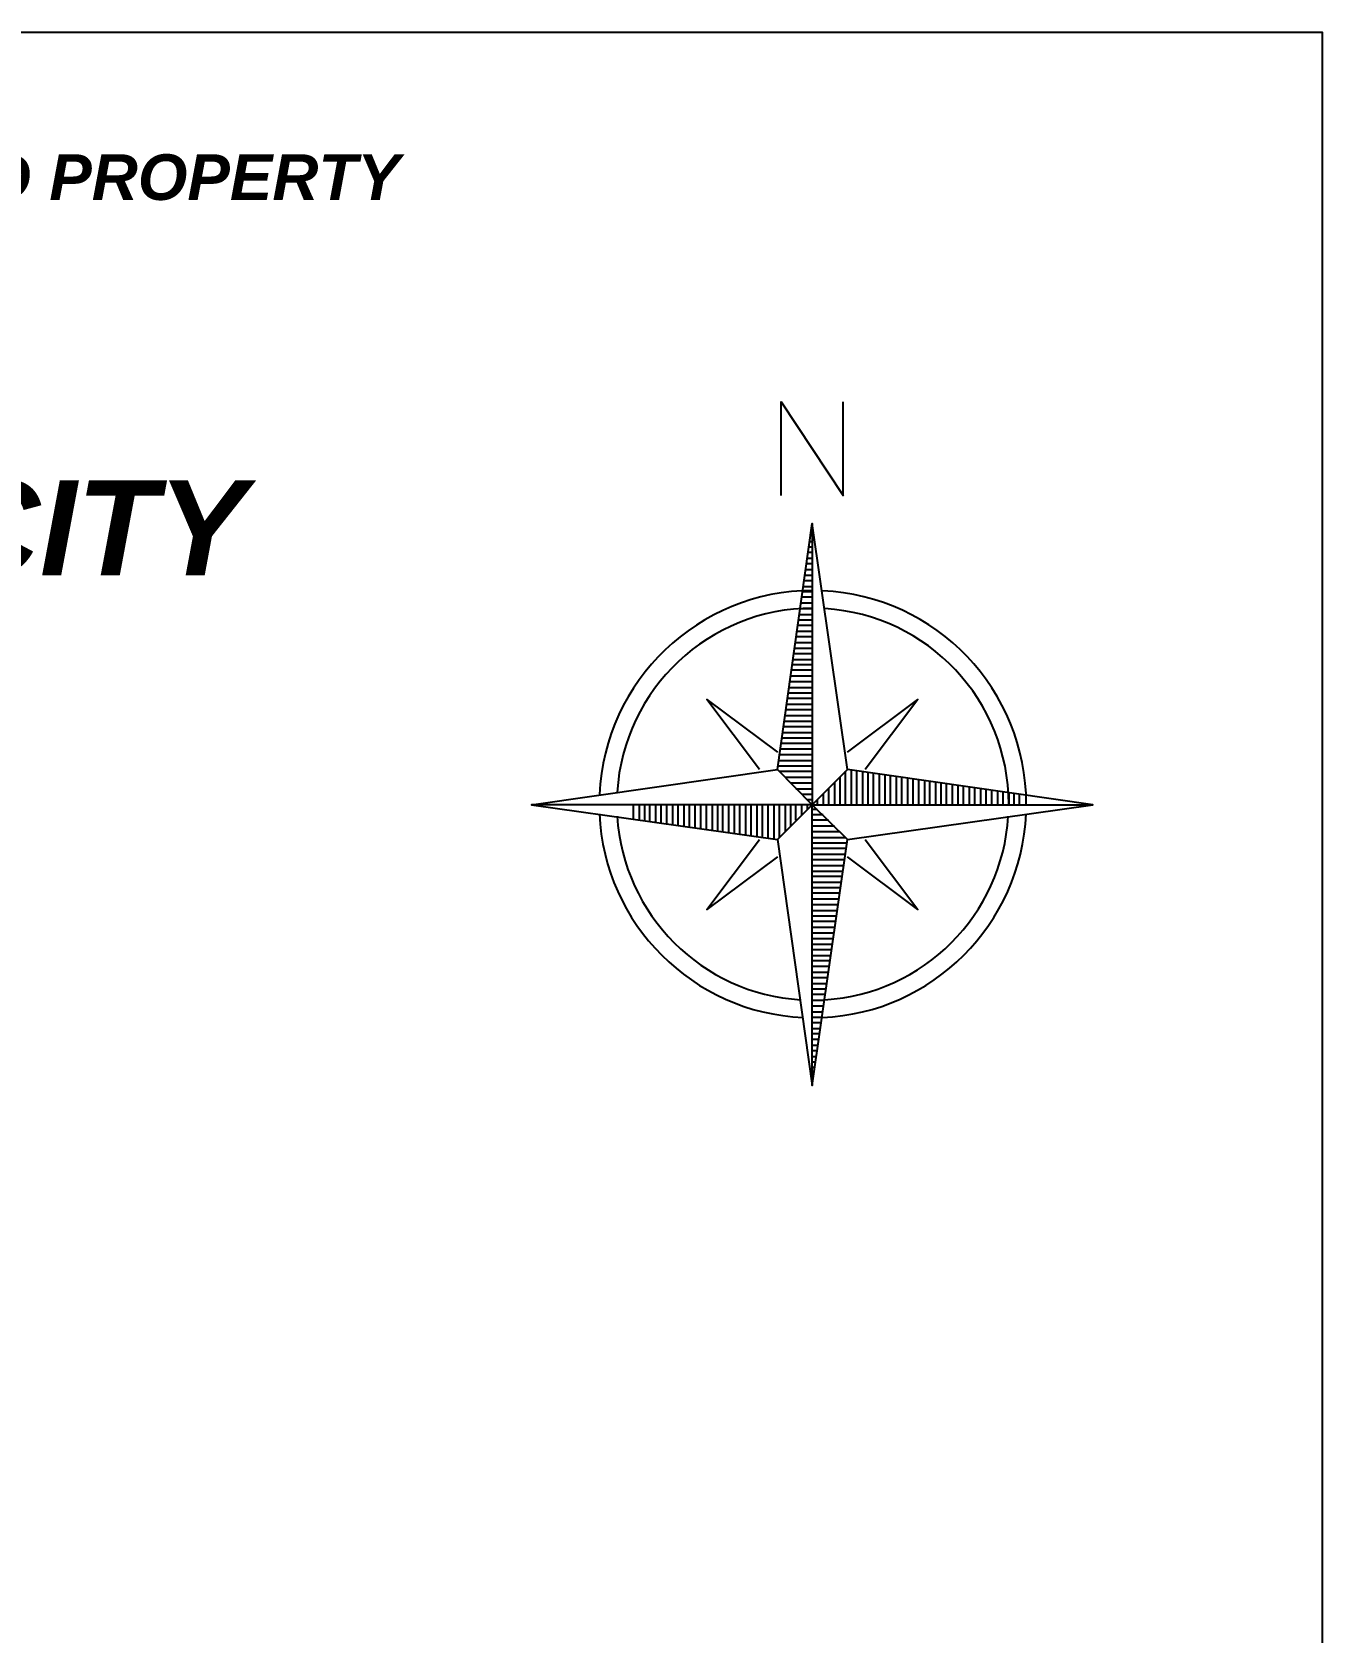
# Model space of a CAD drawing. Header units: millimetres. Extents: x 2359 to 301137, y 976657 to 981112.
# Drawn here: x 300046 to 301101, y 979803 to 981112 of the extents above; entities that cross this region are included whole.
import ezdxf

# ---------------------------------------------------------------- set-up
doc = ezdxf.new("R2010")
doc.units = ezdxf.units.MM
doc.header["$MEASUREMENT"] = 0
for name, color, linetype in [('DESIGNNN', 7, 'Continuous'), ('PDF2_PDF_0', 1, 'Continuous'), ('PDF2_TEXT', 7, 'Continuous')]:
    doc.layers.add(name, color=color, linetype=linetype)
doc.styles.add('PDF Arial Bold Italic', font='arialbi.ttf')

msp = doc.modelspace()

# ---------------------------------------------------------------- linework, layer by layer
at = {"layer": 'DESIGNNN', "color": 7}
msp.add_lwpolyline([(297950.96213, 981111.86539), (301100.96213, 981111.86539), (301100.96213, 976656.86539), (297950.96213, 976656.86539)], close=True, dxfattribs=at)
at = {"layer": 'PDF2_PDF_0', "color": 7, "lineweight": 25}
for points in [[(300658.52175, 980732.87247), (300658.52175, 980809.33616), (300709.30518, 980732.87247), (300709.30518, 980809.33616)], [(300454.23385, 980479.82093), (300655.63633, 980451.25525), (300683.91346, 980250.14132), (300712.76769, 980451.25525), (300913.59308, 980479.82093), (300712.76769, 980508.67516), (300683.91346, 980709.78909), (300683.91346, 980479.82093), (300454.23385, 980479.82093), (300655.63633, 980508.67516), (300683.91346, 980709.78909)], [(300682.47075, 980699.97866), (300683.91346, 980699.97866)], [(300683.33638, 980704.59533), (300683.91346, 980704.59533)], [(300683.91346, 980709.50055), (300683.91346, 980709.50055)], [(300680.45096, 980686.41717), (300683.91346, 980686.41717)], [(300681.60513, 980690.74531), (300683.91346, 980690.74531)], [(300681.89367, 980695.07344), (300683.91346, 980695.07344)], [(300679.58533, 980677.18382), (300683.91346, 980677.18382)], [(300680.16241, 980681.51196), (300683.91346, 980681.51196)], [(300677.56553, 980663.33379), (300683.91346, 980663.33379)], [(300678.14262, 980667.66193), (300683.91346, 980667.66193)], [(300678.43116, 980672.2786), (300683.91346, 980672.2786)], [(300675.54574, 980649.77231), (300683.91346, 980649.77231)], [(300676.12282, 980654.10044), (300683.91346, 980654.10044)], [(300676.69991, 980658.42858), (300683.91346, 980658.42858)], [(300673.81449, 980635.3452), (300683.91346, 980635.3452)], [(300674.10303, 980640.25042), (300683.91346, 980640.25042)], [(300674.68011, 980644.86709), (300683.91346, 980644.86709)], [(300671.79469, 980621.78371), (300683.91346, 980621.78371)], [(300672.08323, 980626.68893), (300683.91346, 980626.68893)], [(300672.66032, 980631.01706), (300683.91346, 980631.01706)], [(300669.77489, 980607.93369), (300683.91346, 980607.93369)], [(300670.35198, 980612.55036), (300683.91346, 980612.55036)], [(300670.64052, 980617.45558), (300683.91346, 980617.45558)], [(300667.7551, 980594.3722), (300683.91346, 980594.3722)], [(300668.33218, 980598.70033), (300683.91346, 980598.70033)], [(300668.90927, 980603.60555), (300683.91346, 980603.60555)], [(300666.31239, 980585.13885), (300683.91346, 980585.13885)], [(300666.88947, 980590.04407), (300683.91346, 980590.04407)], [(300664.29259, 980571.28882), (300683.91346, 980571.28882)], [(300664.86968, 980575.61696), (300683.91346, 980575.61696)], [(300665.7353, 980580.52217), (300683.91346, 980580.52217)], [(300640.92067, 980508.67516), (300597.63934, 980565.80652), (300655.63633, 980522.81373)], [(300662.2728, 980557.72734), (300683.91346, 980557.72734)], [(300662.84988, 980562.05547), (300683.91346, 980562.05547)], [(300664.00405, 980566.96069), (300683.91346, 980566.96069)], [(300712.76769, 980522.81373), (300770.18759, 980565.80652), (300727.1948, 980508.67516)], [(300660.54154, 980543.87731), (300683.91346, 980543.87731)], [(300660.83009, 980548.20544), (300683.91346, 980548.20544)], [(300661.98425, 980552.82212), (300683.91346, 980552.82212)], [(300658.52175, 980530.02728), (300683.91346, 980530.02728)], [(300659.09883, 980534.64396), (300683.91346, 980534.64396)], [(300659.38737, 980538.97209), (300683.91346, 980538.97209)], [(300656.50195, 980515.88871), (300683.91346, 980515.88871)], [(300657.07904, 980520.79393), (300683.91346, 980520.79393)], [(300657.65612, 980525.41061), (300683.91346, 980525.41061)], [(300655.63633, 980511.56058), (300683.91346, 980511.56058)], [(300655.63633, 980451.25525), (300683.91346, 980479.82093), (300655.63633, 980508.67516)], [(300657.07904, 980507.23245), (300683.91346, 980507.23245)], [(300712.76769, 980451.25525), (300683.91346, 980479.82093), (300712.76769, 980508.67516)], [(300710.74789, 980507.23245), (300710.74789, 980479.82093)], [(300715.65311, 980508.09807), (300715.65311, 980479.82093)], [(300720.26979, 980507.52099), (300720.26979, 980479.82093)], [(300725.175, 980507.23245), (300725.175, 980479.82093)], [(300729.50314, 980506.07828), (300729.50314, 980479.82093)], [(300733.83127, 980505.78974), (300733.83127, 980479.82093)], [(300738.73649, 980505.21265), (300738.73649, 980479.82093)], [(300743.35316, 980504.34702), (300743.35316, 980479.82093)], [(300747.6813, 980503.76994), (300747.6813, 980479.82093)], [(300752.58652, 980503.19286), (300752.58652, 980479.82093)], [(300661.98425, 980502.32723), (300683.91346, 980502.32723)], [(300666.31239, 980497.71055), (300683.91346, 980497.71055)], [(300670.64052, 980492.80534), (300683.91346, 980492.80534)], [(300697.18641, 980492.80534), (300697.18641, 980479.82093)], [(300702.09162, 980497.71055), (300702.09162, 980479.82093)], [(300706.41976, 980502.32723), (300706.41976, 980479.82093)], [(300756.91465, 980502.32723), (300756.91465, 980479.82093)], [(300761.81987, 980501.75014), (300761.81987, 980479.82093)], [(300766.148, 980501.17306), (300766.148, 980479.82093)], [(300770.76468, 980500.30743), (300770.76468, 980479.82093)], [(300775.66989, 980499.73035), (300775.66989, 980479.82093)], [(300779.99803, 980499.44181), (300779.99803, 980479.82093)], [(300784.90325, 980498.28764), (300784.90325, 980479.82093)], [(300789.23138, 980497.71055), (300789.23138, 980479.82093)], [(300793.55951, 980497.42201), (300793.55951, 980479.82093)], [(300798.46473, 980496.26784), (300798.46473, 980479.82093)], [(300803.08141, 980495.9793), (300803.08141, 980479.82093)], [(300807.40954, 980494.82513), (300807.40954, 980479.82093)], [(300812.31476, 980494.53659), (300812.31476, 980479.82093)], [(300816.64289, 980493.9595), (300816.64289, 980479.82093)], [(300821.54811, 980492.80534), (300821.54811, 980479.82093)], [(300825.87624, 980492.51679), (300825.87624, 980479.82093)], [(300830.49292, 980491.93971), (300830.49292, 980479.82093)], [(300835.39814, 980491.07408), (300835.39814, 980479.82093)], [(300839.72627, 980490.497), (300839.72627, 980479.82093)], [(300844.63149, 980489.91991), (300844.63149, 980479.82093)], [(300537.62255, 980467.9907), (300537.62255, 980479.82093)], [(300542.52777, 980467.41362), (300542.52777, 980479.82093)], [(300546.8559, 980467.12508), (300546.8559, 980479.82093)], [(300551.18404, 980465.97091), (300551.18404, 980479.82093)], [(300556.08925, 980465.39382), (300556.08925, 980479.82093)], [(300560.41739, 980464.5282), (300560.41739, 980479.82093)], [(300565.03406, 980463.95111), (300565.03406, 980479.82093)], [(300569.93928, 980463.66257), (300569.93928, 980479.82093)], [(300574.26742, 980462.5084), (300574.26742, 980479.82093)], [(300579.17263, 980462.21986), (300579.17263, 980479.82093)], [(300583.50077, 980461.64277), (300583.50077, 980479.82093)], [(300588.11744, 980460.48861), (300588.11744, 980479.82093)], [(300592.73412, 980460.20006), (300592.73412, 980479.82093)], [(300597.35079, 980459.62298), (300597.35079, 980479.82093)], [(300602.25601, 980458.75735), (300602.25601, 980479.82093)], [(300606.58415, 980458.18027), (300606.58415, 980479.82093)], [(300610.91228, 980457.60318), (300610.91228, 980479.82093)], [(300615.8175, 980456.73756), (300615.8175, 980479.82093)], [(300620.43417, 980456.16047), (300620.43417, 980479.82093)], [(300624.76231, 980455.87193), (300624.76231, 980479.82093)], [(300629.66752, 980454.71776), (300629.66752, 980479.82093)], [(300633.99566, 980454.14068), (300633.99566, 980479.82093)], [(300638.90088, 980453.85213), (300638.90088, 980479.82093)], [(300643.22901, 980452.69797), (300643.22901, 980479.82093)], [(300647.84568, 980452.40942), (300647.84568, 980479.82093)], [(300652.7509, 980451.83234), (300652.7509, 980479.82093)], [(300657.07904, 980452.69797), (300657.07904, 980479.82093)], [(300661.98425, 980457.60318), (300661.98425, 980479.82093)], [(300666.31239, 980462.21986), (300666.31239, 980479.82093)], [(300670.64052, 980467.12508), (300670.64052, 980479.82093)], [(300675.54574, 980488.4772), (300683.91346, 980488.4772)], [(300675.54574, 980471.45321), (300675.54574, 980479.82093)], [(300680.16241, 980484.14907), (300683.91346, 980484.14907)], [(300680.16241, 980475.78134), (300680.16241, 980479.82093)], [(300683.91346, 980250.14132), (300683.91346, 980479.82093), (300913.59308, 980479.82093)], [(300687.95306, 980484.14907), (300687.95306, 980479.82093)], [(300692.85827, 980488.4772), (300692.85827, 980479.82093)], [(300848.95962, 980489.05429), (300848.95962, 980479.82093)], [(300853.28775, 980488.4772), (300853.28775, 980479.82093)], [(300687.95306, 980475.78134), (300683.91346, 980475.78134)], [(300692.85827, 980471.45321), (300683.91346, 980471.45321)], [(300697.18641, 980467.12508), (300683.91346, 980467.12508)], [(300655.63633, 980437.11668), (300597.63934, 980394.12389), (300640.92067, 980451.25525)], [(300702.09162, 980462.21986), (300683.91346, 980462.21986)], [(300706.41976, 980457.60318), (300683.91346, 980457.60318)], [(300710.74789, 980452.69797), (300683.91346, 980452.69797)], [(300727.1948, 980451.25525), (300770.18759, 980394.12389), (300712.76769, 980437.11668)], [(300712.47915, 980448.36983), (300683.91346, 980448.36983)], [(300711.90206, 980444.0417), (300683.91346, 980444.0417)], [(300710.74789, 980439.13648), (300683.91346, 980439.13648)], [(300710.45935, 980434.80835), (300683.91346, 980434.80835)], [(300709.88226, 980429.90313), (300683.91346, 980429.90313)], [(300709.01664, 980425.28645), (300683.91346, 980425.28645)], [(300708.43955, 980420.95832), (300683.91346, 980420.95832)], [(300707.86247, 980416.0531), (300683.91346, 980416.0531)], [(300706.99684, 980411.72497), (300683.91346, 980411.72497)], [(300706.41976, 980407.39683), (300683.91346, 980407.39683)], [(300706.13122, 980402.49162), (300683.91346, 980402.49162)], [(300704.97705, 980397.87494), (300683.91346, 980397.87494)], [(300704.39996, 980392.96972), (300683.91346, 980392.96972)], [(300704.11142, 980388.64159), (300683.91346, 980388.64159)], [(300702.95725, 980384.31346), (300683.91346, 980384.31346)], [(300702.66871, 980379.40824), (300683.91346, 980379.40824)], [(300702.09162, 980374.79156), (300683.91346, 980374.79156)], [(300701.226, 980370.17489), (300683.91346, 980370.17489)], [(300700.64891, 980365.55821), (300683.91346, 980365.55821)], [(300700.07183, 980361.23008), (300683.91346, 980361.23008)], [(300699.2062, 980356.32486), (300683.91346, 980356.32486)], [(300698.62912, 980351.99673), (300683.91346, 980351.99673)], [(300698.05203, 980347.38005), (300683.91346, 980347.38005)], [(300697.18641, 980342.47483), (300683.91346, 980342.47483)], [(300696.60932, 980338.1467), (300683.91346, 980338.1467)], [(300696.32078, 980333.24148), (300683.91346, 980333.24148)], [(300695.16661, 980328.91335), (300683.91346, 980328.91335)], [(300694.58953, 980324.58521), (300683.91346, 980324.58521)], [(300694.30098, 980319.68), (300683.91346, 980319.68)], [(300693.14682, 980315.06332), (300683.91346, 980315.06332)], [(300692.85827, 980310.1581), (300683.91346, 980310.1581)], [(300692.28119, 980305.82997), (300683.91346, 980305.82997)], [(300691.41556, 980301.50184), (300683.91346, 980301.50184)], [(300690.83848, 980296.59662), (300683.91346, 980296.59662)], [(300689.97285, 980292.26848), (300683.91346, 980292.26848)], [(300689.39577, 980287.65181), (300683.91346, 980287.65181)], [(300688.81868, 980282.74659), (300683.91346, 980282.74659)], [(300687.95306, 980278.41846), (300683.91346, 980278.41846)], [(300687.37597, 980273.51324), (300683.91346, 980273.51324)], [(300686.79889, 980269.18511), (300683.91346, 980269.18511)], [(300685.93326, 980264.85697), (300683.91346, 980264.85697)], [(300685.35618, 980259.95175), (300683.91346, 980259.95175)], [(300685.06763, 980255.33508), (300683.91346, 980255.33508)]]:
    msp.add_lwpolyline(points, dxfattribs=at)
for centre, radius, start, end in [((300684.34628, 980480.25373), 174.71234, 90, 177.4127148), ((300684.34636, 980480.25384), 174.71224, 359.99996843, 87.41274274), ((300684.3463, 980480.25368), 160.28528, 90.00001579, 176.45137229), ((300684.3462, 980480.25372), 160.28528, 0.0000079, 86.45136836), ((300684.3464, 980480.25387), 174.71247, 182.5873207, 267.41267947), ((300684.3465, 980480.25397), 160.28549, 183.54867892, 266.45132083), ((300684.34615, 980480.25387), 174.71247, 272.58732053, 357.4126793), ((300684.34625, 980480.25362), 160.28513, 273.54861589, 356.45143927)]:
    msp.add_arc(centre, radius, start, end, dxfattribs=at)

# ---------------------------------------------------------------- texts
at = {"layer": 'PDF2_TEXT', "attachment_point": 7, "style": 'PDF Arial Bold Italic'}
for s, insert, char_height in [('SITE PLAN SHOWING THE LAYOUT SURVEY OF A LANDED PROPERTY', (298556.53772, 980973.96852), 37.3227466), ('WISDOM KWATI SMART CITY', (298682.73786, 980666.3855), 77.7436698)]:
    msp.add_mtext(s, dxfattribs=dict(at, insert=insert, char_height=char_height))

doc.saveas('drawing.dxf')
